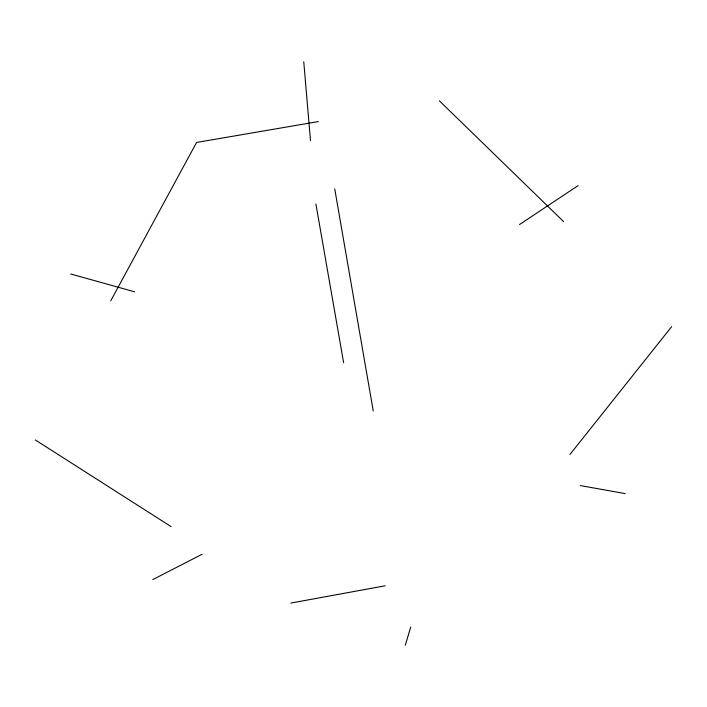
<?xml version="1.0" encoding="UTF-8"?>
<svg xmlns="http://www.w3.org/2000/svg" width="707" height="707" viewBox="0 0 707 707"><rect width="100%" height="100%" fill="white"/><g stroke="black" fill="none" stroke-linecap="round" stroke-linejoin="round"><path stroke-width="1.06" d="M405.279 645.27L410.723 627.091M110.743 300.829L196.564 142.46L318.336 121.577M569.966 454.451L671.65 326.661M519.539 224.534L578.114 185.596M152.8 579.581L202.025 554.306M290.877 603.062L385.227 585.785M580.447 485.594L625.235 493.61M70.691 273.963L134.657 291.832M35.35 439.957L171.023 526.565M439.383 100.827L563.585 221.591M315.888 203.943L343.629 362.735M334.738 188.919L373.252 411.006M303.754 61.73L310.488 140.649"/></g></svg>
